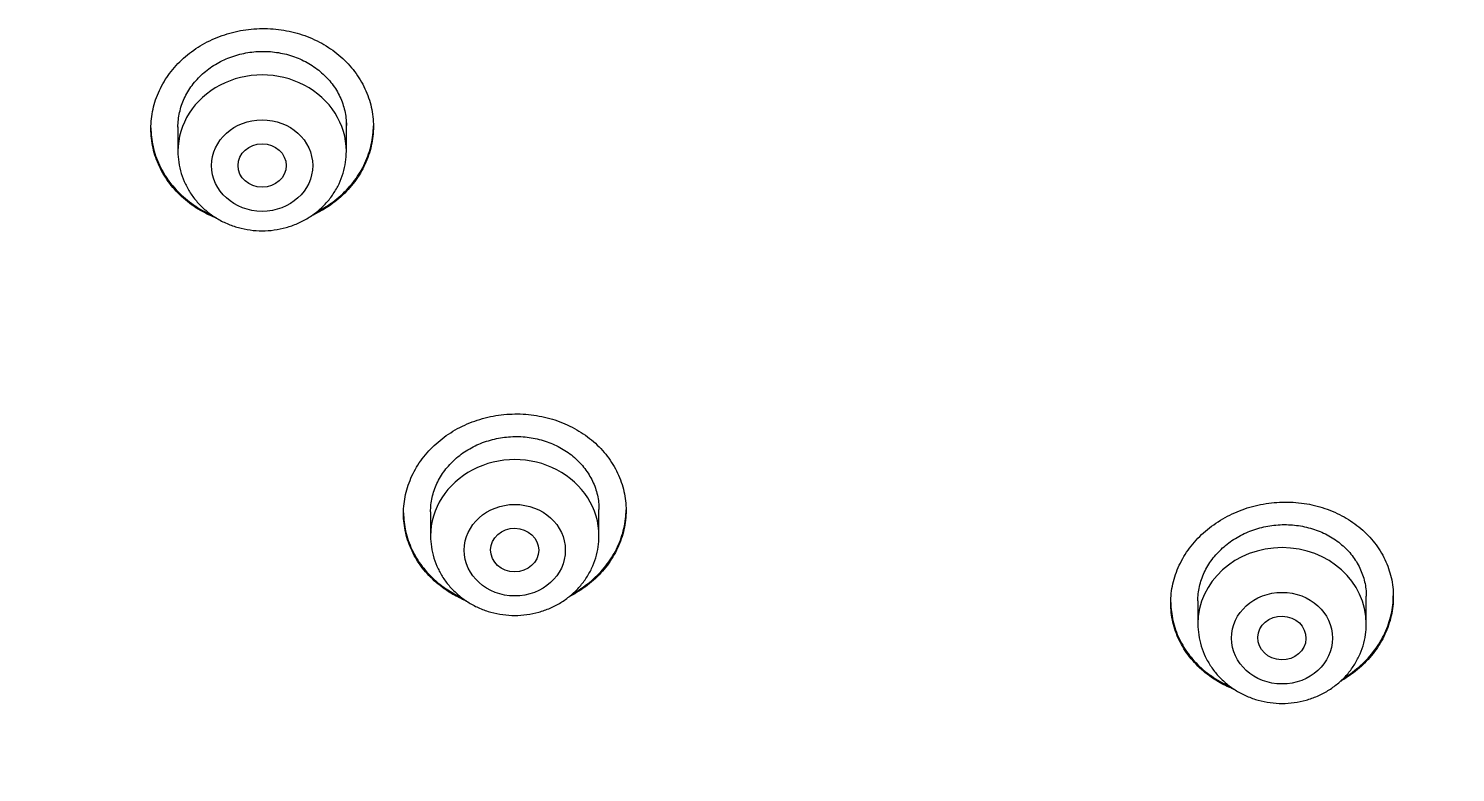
# Model space of a CAD drawing. Header units: millimetres. Extents: x 976 to 9349, y -1578 to 2211.
# Drawn here: x 4599.729 to 4602.101, y 636.379 to 637.616 of the extents above; entities that cross this region are included whole.
import ezdxf

# ---------------------------------------------------------------- set-up
doc = ezdxf.new("R2010")
doc.units = ezdxf.units.MM
doc.layers.add('Wbudowane', color=175, linetype='Continuous')

# ---------------------------------------------------------------- blocks, each defined once
blk = doc.blocks.new('Z$W@#21058')
for p, q in [((20.775, 136.1616), (20.775, 136.121)), ((21.055, 136.121), (21.055, 136.1694)), ((21.195, 135.5218), (21.195, 135.4816)), ((21.475, 135.4816), (21.475, 135.5254)), ((22.4706, 135.3736), (22.4706, 135.3353)), ((22.7506, 135.3353), (22.7506, 135.3814))]:
    blk.add_line(p, q)
for centre, major_axis, start_param, end_param in [((20.915, 136.121), (0.14, 0), 0, 3.141593), ((21.335, 135.4816), (0.14, 0), 0, 3.141593), ((22.6106, 135.3353), (-0.14, 0), 3.141598, 6.283185)]:
    blk.add_ellipse(centre, major_axis=major_axis, ratio=0.906308, start_param=start_param, end_param=end_param)
for centre, major_axis, ratio in [((20.915, 136.0973), (0.084, 0), 0.906308), ((20.915, 136.0974), (-0.04, 0), 0.90637), ((21.335, 135.4579), (-0.084, 0), 0.906308), ((21.3349, 135.4581), (-0.04, 0.0003), 0.907086), ((22.6106, 135.3117), (-0.084, 0), 0.906308), ((22.6103, 135.312), (-0.0401, 0.0011), 0.906171)]:
    blk.add_ellipse(centre, major_axis=major_axis, ratio=ratio)
for points, knots in [([(20.73, 136.1588), (20.73, 136.1697), (20.7312, 136.1804), (20.7347, 136.1962), (20.7362, 136.2014), (20.7397, 136.2118), (20.7418, 136.2169), (20.7487, 136.232), (20.7544, 136.2415), (20.7645, 136.255), (20.7681, 136.2594), (20.7759, 136.2678), (20.7799, 136.2719), (20.7927, 136.2834), (20.8021, 136.2903), (20.8172, 136.2995), (20.8225, 136.3023), (20.8332, 136.3075), (20.8441, 136.3122), (20.8555, 136.3159), (20.8671, 136.3191), (20.873, 136.3205), (20.8909, 136.3239), (20.9029, 136.325), (20.921, 136.3252), (20.9271, 136.325), (20.9392, 136.324), (20.9452, 136.3233), (20.963, 136.3203), (20.9746, 136.3173), (20.9914, 136.3113), (20.9969, 136.309), (21.0076, 136.304), (21.0128, 136.3013), (21.0278, 136.2925), (21.0372, 136.2858), (21.0544, 136.2706), (21.0621, 136.2623), (21.0721, 136.2491), (21.0752, 136.2445), (21.081, 136.235), (21.0836, 136.2301), (21.0906, 136.2152), (21.0941, 136.205), (21.0976, 136.1893), (21.0985, 136.1839), (21.0997, 136.1731), (21.1, 136.1677), (21.1, 136.1516), (21.0988, 136.141), (21.0953, 136.125), (21.0938, 136.1197), (21.0903, 136.1094), (21.0862, 136.0992), (21.0811, 136.0895), (21.0754, 136.0799), (21.0723, 136.0752), (21.0621, 136.0616), (21.0545, 136.0533), (21.0417, 136.0417), (21.0372, 136.0381), (21.0278, 136.0311), (21.0229, 136.0278), (21.0111, 136.0208), (21.0042, 136.0171), (20.997, 136.0139)], [0, 0, 0, 0, 0.04616, 0.04616, 0.06924, 0.06924, 0.092321, 0.092321, 0.138481, 0.138481, 0.161561, 0.161561, 0.184641, 0.184641, 0.230802, 0.230802, 0.253882, 0.253882, 0.276962, 0.300042, 0.300042, 0.323122, 0.323122, 0.369282, 0.369282, 0.392363, 0.392363, 0.415443, 0.415443, 0.461603, 0.461603, 0.484683, 0.484683, 0.507763, 0.507763, 0.553924, 0.553924, 0.600084, 0.600084, 0.623164, 0.623164, 0.646244, 0.646244, 0.692405, 0.692405, 0.715485, 0.715485, 0.738565, 0.738565, 0.784725, 0.784725, 0.807805, 0.807805, 0.830886, 0.853966, 0.853966, 0.877046, 0.877046, 0.923206, 0.923206, 0.946286, 0.946286, 0.969366, 0.969366, 1, 1, 1, 1]), ([(20.775, 136.1613), (20.775, 136.1694), (20.7759, 136.1775), (20.7786, 136.1895), (20.7797, 136.1936), (20.7823, 136.2014), (20.7854, 136.2091), (20.7893, 136.2164), (20.7936, 136.2237), (20.796, 136.2272), (20.8037, 136.2375), (20.8095, 136.2439), (20.8191, 136.2526), (20.8225, 136.2554), (20.8297, 136.2606), (20.8334, 136.2631), (20.8448, 136.27), (20.8528, 136.2739), (20.8655, 136.2787), (20.8699, 136.2802), (20.8787, 136.2826), (20.8832, 136.2837), (20.8966, 136.2862), (20.9057, 136.2871), (20.9195, 136.2872), (20.9241, 136.2871), (20.9333, 136.2863), (20.9423, 136.2852), (20.9511, 136.2834), (20.9599, 136.2811), (20.9643, 136.2797), (20.977, 136.2752), (20.9851, 136.2714), (20.9965, 136.2648), (21.0002, 136.2624), (21.0073, 136.2572), (21.0107, 136.2545), (21.0204, 136.246), (21.0262, 136.2398), (21.0339, 136.2297), (21.0363, 136.2262), (21.0406, 136.219), (21.0445, 136.2117), (21.0476, 136.2041), (21.0502, 136.1963), (21.0514, 136.1924), (21.0541, 136.1803), (21.055, 136.1722), (21.055, 136.164)], [0, 0, 0, 0, 0.062392, 0.062392, 0.093645, 0.093645, 0.124899, 0.156153, 0.156153, 0.187406, 0.187406, 0.249913, 0.249913, 0.281167, 0.281167, 0.312421, 0.312421, 0.374928, 0.374928, 0.406181, 0.406181, 0.437435, 0.437435, 0.499942, 0.499942, 0.531196, 0.531196, 0.562449, 0.593703, 0.593703, 0.624957, 0.624957, 0.687464, 0.687464, 0.718718, 0.718718, 0.749971, 0.749971, 0.812478, 0.812478, 0.843732, 0.843732, 0.874986, 0.906239, 0.906239, 0.937493, 0.937493, 1, 1, 1, 1]), ([(20.73, 136.1599), (20.7301, 136.1494), (20.7313, 136.1391), (20.7347, 136.1237), (20.7362, 136.1185), (20.7397, 136.1082), (20.7418, 136.1031), (20.7487, 136.0882), (20.7544, 136.0788), (20.7645, 136.0655), (20.7681, 136.0612), (20.7758, 136.0529), (20.7799, 136.0489), (20.7927, 136.0377), (20.802, 136.031), (20.8171, 136.0221), (20.8224, 136.0193), (20.8287, 136.0164), (20.8297, 136.016), (20.8306, 136.0155)], [0, 0, 0, 0, 0.174001, 0.174001, 0.26397, 0.26397, 0.353938, 0.353938, 0.533875, 0.533875, 0.623844, 0.623844, 0.713813, 0.713813, 0.89375, 0.89375, 0.983719, 0.983719, 1, 1, 1, 1]), ([(20.8396, 136.0096), (20.8301, 136.0133), (20.821, 136.0177), (20.8073, 136.0257), (20.8024, 136.0288), (20.793, 136.0356), (20.7885, 136.0392), (20.7757, 136.0505), (20.768, 136.0587), (20.7579, 136.072), (20.7548, 136.0767), (20.749, 136.0861), (20.7439, 136.0958), (20.7398, 136.1058), (20.7363, 136.116), (20.7348, 136.1213), (20.7312, 136.1372), (20.73, 136.148), (20.73, 136.1588)], [0, 0, 0, 0, 0.147, 0.147, 0.2323, 0.2323, 0.3176, 0.3176, 0.4882, 0.4882, 0.5735, 0.5735, 0.6588, 0.7441, 0.7441, 0.8294, 0.8294, 1, 1, 1, 1]), ([(21.0054, 136.02), (21.0096, 136.0222), (21.0137, 136.0245), (21.0277, 136.0329), (21.0371, 136.0398), (21.0501, 136.0514), (21.0541, 136.0555), (21.0618, 136.0639), (21.069, 136.0725), (21.0752, 136.0818), (21.0809, 136.0914), (21.0836, 136.0963), (21.0905, 136.1114), (21.094, 136.1216), (21.0976, 136.1375), (21.0985, 136.1428), (21.0997, 136.1533), (21.1, 136.1584), (21.1, 136.1634)], [0, 0, 0, 0, 0.074342, 0.074342, 0.2606, 0.2606, 0.353729, 0.353729, 0.446858, 0.539987, 0.539987, 0.633116, 0.633116, 0.819374, 0.819374, 0.912503, 0.912503, 1, 1, 1, 1]), ([(20.775, 136.121), (20.775, 136.1143), (20.7759, 136.1029), (20.7801, 136.0839), (20.787, 136.0665), (20.7965, 136.0496), (20.8085, 136.0345), (20.8227, 136.021), (20.8387, 136.0096), (20.8564, 136.0005), (20.8753, 135.9938), (20.895, 135.9898), (20.9151, 135.9884), (20.9353, 135.9898), (20.955, 135.9939), (20.9739, 136.0006), (20.9915, 136.0098), (21.0076, 136.0212), (21.0218, 136.0348), (21.0337, 136.05), (21.0432, 136.0669), (21.0501, 136.0844), (21.0541, 136.1032), (21.055, 136.1144), (21.055, 136.121)], [0, 0, 0, 0, 0.043723, 0.08855, 0.133515, 0.178674, 0.224062, 0.269684, 0.315523, 0.361546, 0.407709, 0.453968, 0.500279, 0.546601, 0.592892, 0.639107, 0.685199, 0.73112, 0.776832, 0.822308, 0.867548, 0.912577, 0.957444, 1, 1, 1, 1]), ([(21.15, 135.5189), (21.15, 135.5296), (21.1512, 135.5402), (21.1547, 135.5559), (21.1562, 135.5611), (21.1597, 135.5714), (21.1618, 135.5765), (21.1687, 135.5914), (21.1744, 135.6008), (21.1845, 135.6143), (21.1881, 135.6186), (21.1959, 135.6271), (21.1999, 135.6311), (21.2128, 135.6425), (21.2221, 135.6494), (21.2373, 135.6586), (21.2425, 135.6614), (21.2532, 135.6666), (21.2642, 135.6713), (21.2755, 135.675), (21.2871, 135.6783), (21.2931, 135.6797), (21.311, 135.6831), (21.323, 135.6842), (21.3411, 135.6845), (21.3472, 135.6843), (21.3593, 135.6834), (21.3653, 135.6827), (21.3831, 135.6798), (21.3947, 135.6769), (21.4115, 135.671), (21.417, 135.6687), (21.4277, 135.6638), (21.4329, 135.6611), (21.4479, 135.6525), (21.4572, 135.6459), (21.4745, 135.6309), (21.4821, 135.6228), (21.4922, 135.6097), (21.4953, 135.6051), (21.501, 135.5958), (21.5036, 135.591), (21.5106, 135.5763), (21.5141, 135.5661), (21.5176, 135.5505), (21.5185, 135.5453), (21.5197, 135.5346), (21.52, 135.5293), (21.52, 135.5133), (21.5188, 135.5027), (21.5153, 135.4869), (21.5138, 135.4817), (21.5103, 135.4714), (21.5062, 135.4614), (21.5011, 135.4517), (21.4954, 135.4422), (21.4923, 135.4375), (21.4821, 135.424), (21.4744, 135.4157), (21.4617, 135.4042), (21.4572, 135.4006), (21.4478, 135.3936), (21.4428, 135.3903), (21.4336, 135.3848), (21.4292, 135.3824), (21.4248, 135.3801)], [0, 0, 0, 0, 0.046685, 0.046685, 0.070027, 0.070027, 0.093369, 0.093369, 0.140054, 0.140054, 0.163396, 0.163396, 0.186738, 0.186738, 0.233423, 0.233423, 0.256765, 0.256765, 0.280108, 0.30345, 0.30345, 0.326792, 0.326792, 0.373477, 0.373477, 0.396819, 0.396819, 0.420161, 0.420161, 0.466846, 0.466846, 0.490188, 0.490188, 0.513531, 0.513531, 0.560215, 0.560215, 0.6069, 0.6069, 0.630242, 0.630242, 0.653584, 0.653584, 0.700269, 0.700269, 0.723611, 0.723611, 0.746954, 0.746954, 0.793638, 0.793638, 0.816981, 0.816981, 0.840323, 0.863665, 0.863665, 0.887008, 0.887008, 0.933692, 0.933692, 0.957034, 0.957034, 0.980377, 0.980377, 1, 1, 1, 1]), ([(21.195, 135.5216), (21.195, 135.5296), (21.1959, 135.5376), (21.1986, 135.5495), (21.1997, 135.5535), (21.2023, 135.5613), (21.2054, 135.5689), (21.2093, 135.5762), (21.2136, 135.5834), (21.216, 135.587), (21.2237, 135.5972), (21.2295, 135.6035), (21.2391, 135.6122), (21.2425, 135.6149), (21.2497, 135.6202), (21.2534, 135.6227), (21.2648, 135.6296), (21.2729, 135.6335), (21.2856, 135.6383), (21.29, 135.6397), (21.2988, 135.6422), (21.3032, 135.6433), (21.3167, 135.6458), (21.3257, 135.6467), (21.3396, 135.6469), (21.3442, 135.6468), (21.3533, 135.6461), (21.3623, 135.645), (21.3712, 135.6432), (21.38, 135.641), (21.3844, 135.6397), (21.3971, 135.6352), (21.4051, 135.6315), (21.4165, 135.6249), (21.4202, 135.6226), (21.4274, 135.6175), (21.4308, 135.6149), (21.4405, 135.6064), (21.4462, 135.6003), (21.4539, 135.5903), (21.4563, 135.5869), (21.4606, 135.5798), (21.4645, 135.5726), (21.4676, 135.5651), (21.4703, 135.5574), (21.4714, 135.5535), (21.4741, 135.5416), (21.475, 135.5335), (21.475, 135.5254)], [0, 0, 0, 0, 0.0623846, 0.0623846, 0.0936385, 0.0936385, 0.1248923, 0.1561462, 0.1561462, 0.1874, 0.1874, 0.2499077, 0.2499077, 0.2811615, 0.2811615, 0.3124154, 0.3124154, 0.3749231, 0.3749231, 0.4061769, 0.4061769, 0.4374308, 0.4374308, 0.4999385, 0.4999385, 0.5311923, 0.5311923, 0.5624462, 0.5937, 0.5937, 0.6249538, 0.6249538, 0.6874615, 0.6874615, 0.7187154, 0.7187154, 0.7499692, 0.7499692, 0.8124769, 0.8124769, 0.8437308, 0.8437308, 0.8749846, 0.9062385, 0.9062385, 0.9374923, 0.9374923, 1, 1, 1, 1]), ([(22.4256, 135.3702), (22.4256, 135.3809), (22.4268, 135.3915), (22.4304, 135.4072), (22.4318, 135.4124), (22.4354, 135.4227), (22.4374, 135.4278), (22.4444, 135.4428), (22.4501, 135.4523), (22.4602, 135.4658), (22.4639, 135.4703), (22.4716, 135.4788), (22.4757, 135.4828), (22.4886, 135.4944), (22.4979, 135.5014), (22.5131, 135.5108), (22.5184, 135.5137), (22.5291, 135.519), (22.54, 135.5238), (22.5514, 135.5277), (22.563, 135.5311), (22.569, 135.5326), (22.5869, 135.5362), (22.5989, 135.5375), (22.617, 135.538), (22.6231, 135.5379), (22.6352, 135.5372), (22.6412, 135.5366), (22.659, 135.5339), (22.6705, 135.5312), (22.6873, 135.5255), (22.6928, 135.5234), (22.7035, 135.5186), (22.7086, 135.516), (22.7236, 135.5077), (22.7329, 135.5012), (22.7502, 135.4865), (22.7578, 135.4786), (22.7678, 135.4657), (22.7709, 135.4612), (22.7766, 135.452), (22.7793, 135.4472), (22.7862, 135.4327), (22.7897, 135.4227), (22.7932, 135.4072), (22.7941, 135.4019), (22.7953, 135.3913), (22.7956, 135.386), (22.7956, 135.3701), (22.7945, 135.3595), (22.7909, 135.3437), (22.7894, 135.3384), (22.7859, 135.3281), (22.7819, 135.318), (22.7767, 135.3083), (22.771, 135.2987), (22.7678, 135.294), (22.7577, 135.2804), (22.75, 135.272), (22.7372, 135.2604), (22.7327, 135.2566), (22.7232, 135.2496), (22.7183, 135.2462), (22.7113, 135.2419), (22.7092, 135.2407), (22.7072, 135.2395)], [0, 0, 0, 0, 0.047171, 0.047171, 0.070757, 0.070757, 0.094342, 0.094342, 0.141513, 0.141513, 0.165099, 0.165099, 0.188684, 0.188684, 0.235855, 0.235855, 0.259441, 0.259441, 0.283026, 0.306612, 0.306612, 0.330197, 0.330197, 0.377368, 0.377368, 0.400954, 0.400954, 0.424539, 0.424539, 0.47171, 0.47171, 0.495296, 0.495296, 0.518881, 0.518881, 0.566052, 0.566052, 0.613223, 0.613223, 0.636809, 0.636809, 0.660394, 0.660394, 0.707565, 0.707565, 0.731151, 0.731151, 0.754736, 0.754736, 0.801907, 0.801907, 0.825493, 0.825493, 0.849078, 0.872664, 0.872664, 0.896249, 0.896249, 0.94342, 0.94342, 0.967006, 0.967006, 0.990591, 0.990591, 1, 1, 1, 1]), ([(21.15, 135.52), (21.1501, 135.5096), (21.1513, 135.4994), (21.1547, 135.4842), (21.1562, 135.479), (21.1597, 135.4689), (21.1618, 135.4638), (21.1687, 135.4491), (21.1744, 135.4398), (21.1844, 135.4267), (21.188, 135.4224), (21.1958, 135.4142), (21.1998, 135.4103), (21.2126, 135.3993), (21.2219, 135.3926), (21.2365, 135.3842), (21.2412, 135.3818), (21.246, 135.3795)], [0, 0, 0, 0, 0.1784049, 0.1784049, 0.2707355, 0.2707355, 0.3630661, 0.3630661, 0.5477274, 0.5477274, 0.640058, 0.640058, 0.7323886, 0.7323886, 0.9170498, 0.9170498, 1, 1, 1, 1]), ([(21.2539, 135.3738), (21.2464, 135.3769), (21.2392, 135.3805), (21.2272, 135.3873), (21.2224, 135.3905), (21.2129, 135.3971), (21.2084, 135.4007), (21.1957, 135.4118), (21.188, 135.4199), (21.1779, 135.433), (21.1747, 135.4376), (21.169, 135.4469), (21.1639, 135.4565), (21.1598, 135.4664), (21.1563, 135.4765), (21.1548, 135.4817), (21.1512, 135.4975), (21.15, 135.5081), (21.15, 135.5189)], [0, 0, 0, 0, 0.121273, 0.121273, 0.209146, 0.209146, 0.297019, 0.297019, 0.472764, 0.472764, 0.560637, 0.560637, 0.648509, 0.736382, 0.736382, 0.824255, 0.824255, 1, 1, 1, 1]), ([(21.4317, 135.386), (21.4337, 135.3871), (21.4357, 135.3882), (21.4477, 135.3955), (21.4571, 135.4023), (21.47, 135.4139), (21.4741, 135.4179), (21.4818, 135.4263), (21.489, 135.4349), (21.4952, 135.4441), (21.5009, 135.4536), (21.5036, 135.4585), (21.5105, 135.4734), (21.514, 135.4836), (21.5176, 135.4993), (21.5185, 135.5046), (21.5197, 135.515), (21.52, 135.5201), (21.52, 135.5251)], [0, 0, 0, 0, 0.03758, 0.03758, 0.231213, 0.231213, 0.32803, 0.32803, 0.424847, 0.521664, 0.521664, 0.618481, 0.618481, 0.812114, 0.812114, 0.908931, 0.908931, 1, 1, 1, 1]), ([(22.4706, 135.3735), (22.4706, 135.3815), (22.4715, 135.3895), (22.4742, 135.4014), (22.4753, 135.4054), (22.478, 135.4132), (22.4811, 135.4208), (22.485, 135.4282), (22.4893, 135.4354), (22.4917, 135.439), (22.4994, 135.4493), (22.5052, 135.4557), (22.5149, 135.4645), (22.5183, 135.4673), (22.5254, 135.4726), (22.5292, 135.4752), (22.5406, 135.4822), (22.5487, 135.4862), (22.5614, 135.4912), (22.5658, 135.4927), (22.5746, 135.4952), (22.579, 135.4963), (22.5925, 135.499), (22.6016, 135.5001), (22.6201, 135.5006), (22.6292, 135.5), (22.6426, 135.4981), (22.647, 135.4972), (22.6558, 135.4951), (22.6602, 135.4939), (22.6728, 135.4896), (22.6809, 135.486), (22.6923, 135.4797), (22.6959, 135.4774), (22.7031, 135.4724), (22.7065, 135.4698), (22.7161, 135.4616), (22.7219, 135.4556), (22.7296, 135.4458), (22.7319, 135.4424), (22.7363, 135.4354), (22.7402, 135.4283), (22.7432, 135.4208), (22.7459, 135.4132), (22.747, 135.4093), (22.7497, 135.3975), (22.7506, 135.3895), (22.7506, 135.3814)], [0, 0, 0, 0, 0.062395, 0.062395, 0.093649, 0.093649, 0.124902, 0.156156, 0.156156, 0.187409, 0.187409, 0.249916, 0.249916, 0.28117, 0.28117, 0.312423, 0.312423, 0.37493, 0.37493, 0.406184, 0.406184, 0.437437, 0.437437, 0.499944, 0.499944, 0.562451, 0.562451, 0.593705, 0.593705, 0.624958, 0.624958, 0.687465, 0.687465, 0.718719, 0.718719, 0.749972, 0.749972, 0.812479, 0.812479, 0.843733, 0.843733, 0.874986, 0.90624, 0.90624, 0.937493, 0.937493, 1, 1, 1, 1]), ([(21.195, 135.4816), (21.195, 135.4748), (21.1959, 135.4634), (21.2001, 135.4445), (21.207, 135.427), (21.2165, 135.4102), (21.2285, 135.3951), (21.2427, 135.3816), (21.2587, 135.3702), (21.2764, 135.361), (21.2953, 135.3544), (21.315, 135.3503), (21.3351, 135.349), (21.3553, 135.3504), (21.375, 135.3545), (21.3939, 135.3612), (21.4115, 135.3703), (21.4276, 135.3818), (21.4418, 135.3954), (21.4537, 135.4106), (21.4632, 135.4274), (21.4701, 135.4449), (21.4741, 135.4637), (21.475, 135.475), (21.475, 135.4816)], [0, 0, 0, 0, 0.043723, 0.08855, 0.133515, 0.178674, 0.224062, 0.269684, 0.315523, 0.361546, 0.407709, 0.453968, 0.500279, 0.546601, 0.592892, 0.639107, 0.685199, 0.73112, 0.776832, 0.822308, 0.867548, 0.912577, 0.957444, 1, 1, 1, 1]), ([(22.5314, 135.2264), (22.5232, 135.2295), (22.5154, 135.2332), (22.5028, 135.2402), (22.4979, 135.2433), (22.4885, 135.2498), (22.484, 135.2532), (22.4713, 135.2641), (22.4636, 135.272), (22.4535, 135.285), (22.4504, 135.2895), (22.4447, 135.2987), (22.4395, 135.3082), (22.4354, 135.318), (22.4319, 135.328), (22.4304, 135.3332), (22.4268, 135.3488), (22.4256, 135.3594), (22.4256, 135.3702)], [0, 0, 0, 0, 0.130544, 0.130544, 0.217489, 0.217489, 0.304435, 0.304435, 0.478326, 0.478326, 0.565272, 0.565272, 0.652218, 0.739163, 0.739163, 0.826109, 0.826109, 1, 1, 1, 1]), ([(22.4257, 135.3711), (22.4257, 135.3608), (22.4269, 135.3507), (22.4304, 135.3356), (22.4318, 135.3305), (22.4353, 135.3204), (22.4374, 135.3154), (22.4444, 135.3008), (22.45, 135.2917), (22.4601, 135.2788), (22.4637, 135.2746), (22.4714, 135.2665), (22.4754, 135.2627), (22.4882, 135.2518), (22.4975, 135.2454), (22.5126, 135.2369), (22.5178, 135.2343), (22.5234, 135.2318), (22.5236, 135.2317), (22.5238, 135.2316)], [0, 0, 0, 0, 0.175672, 0.175672, 0.266864, 0.266864, 0.358056, 0.358056, 0.54044, 0.54044, 0.631632, 0.631632, 0.722824, 0.722824, 0.905208, 0.905208, 0.9964, 0.9964, 1, 1, 1, 1]), ([(22.713, 135.2451), (22.713, 135.2451), (22.7131, 135.2452), (22.7232, 135.2514), (22.7326, 135.2583), (22.7456, 135.2701), (22.7497, 135.2742), (22.7574, 135.2826), (22.7646, 135.2913), (22.7708, 135.3006), (22.7766, 135.3101), (22.7792, 135.3151), (22.7862, 135.3301), (22.7897, 135.3403), (22.7932, 135.356), (22.7941, 135.3613), (22.7953, 135.3719), (22.7956, 135.377), (22.7956, 135.3821)], [0, 0, 0, 0, 0.000989, 0.000989, 0.201543, 0.201543, 0.30182, 0.30182, 0.402097, 0.502374, 0.502374, 0.602651, 0.602651, 0.803205, 0.803205, 0.903482, 0.903482, 1, 1, 1, 1]), ([(22.4706, 135.3353), (22.4707, 135.3286), (22.4716, 135.3172), (22.4757, 135.2982), (22.4826, 135.2808), (22.4922, 135.264), (22.5041, 135.2488), (22.5183, 135.2353), (22.5344, 135.2239), (22.552, 135.2148), (22.5709, 135.2081), (22.5906, 135.2041), (22.6108, 135.2027), (22.6309, 135.2041), (22.6506, 135.2082), (22.6695, 135.2149), (22.6872, 135.2241), (22.7032, 135.2356), (22.7174, 135.2491), (22.7294, 135.2643), (22.7388, 135.2812), (22.7457, 135.2987), (22.7498, 135.3175), (22.7507, 135.3288), (22.7506, 135.3353)], [0, 0, 0, 0, 0.043723, 0.08855, 0.133515, 0.178674, 0.224062, 0.269684, 0.315523, 0.361546, 0.407709, 0.453968, 0.500279, 0.546601, 0.592892, 0.639107, 0.685199, 0.73112, 0.776832, 0.822308, 0.867548, 0.912577, 0.957444, 1, 1, 1, 1]), ([(19.86, 133.2231), (19.9076, 133.2231), (19.9855, 133.2235), (20.114, 133.2253), (20.2269, 133.2279), (20.3305, 133.2311), (20.4194, 133.2345), (20.4953, 133.2379), (20.5574, 133.241), (20.6099, 133.2439), (20.6521, 133.2463), (20.6825, 133.2482), (20.7052, 133.2496), (20.7313, 133.2513), (20.7688, 133.2538), (20.818, 133.2573), (20.8664, 133.2609), (20.9053, 133.264), (20.927, 133.2658), (20.9437, 133.2672), (20.9726, 133.2696), (21.0214, 133.2739), (21.0688, 133.2783), (21.101, 133.2814), (21.1153, 133.2828), (21.1338, 133.2847), (21.17, 133.2883), (21.2155, 133.2932), (21.2531, 133.2973), (21.2743, 133.2997), (21.2907, 133.3016), (21.3181, 133.3048), (21.3552, 133.3092), (21.3867, 133.3131), (21.4084, 133.3159), (21.4391, 133.3198), (21.4784, 133.325), (21.518, 133.3305), (21.5412, 133.3337), (21.5713, 133.338), (21.6024, 133.3426), (21.6299, 133.3467), (21.6523, 133.3501), (21.6853, 133.3552), (21.7215, 133.361), (21.753, 133.3662), (21.7786, 133.3704), (21.8027, 133.3745), (21.8225, 133.378), (21.8462, 133.3821), (21.8733, 133.387), (21.9051, 133.3928), (21.9338, 133.3981), (21.9663, 133.4043), (21.998, 133.4105), (22.0325, 133.4173), (22.0648, 133.4239), (22.0949, 133.4302), (22.1181, 133.4351), (22.1406, 133.44), (22.1651, 133.4453), (22.1873, 133.4503), (22.2068, 133.4547), (22.2243, 133.4587), (22.2442, 133.4633), (22.2667, 133.4686), (22.2875, 133.4735), (22.3083, 133.4786), (22.328, 133.4834), (22.3494, 133.4887), (22.3687, 133.4936), (22.3863, 133.498), (22.402, 133.5021), (22.4178, 133.5062), (22.4329, 133.5102), (22.4473, 133.514), (22.4624, 133.5181), (22.4776, 133.5222), (22.4955, 133.5271), (22.5121, 133.5317), (22.5272, 133.536), (22.5398, 133.5395), (22.5529, 133.5433), (22.5667, 133.5472), (22.5811, 133.5514), (22.5959, 133.5558), (22.6109, 133.5602), (22.6264, 133.5649), (22.6418, 133.5695), (22.6589, 133.5748), (22.6768, 133.5803), (22.6962, 133.5864), (22.7155, 133.5925), (22.7334, 133.5983), (22.7482, 133.6031), (22.7608, 133.6072), (22.773, 133.6113), (22.7873, 133.6161), (22.8043, 133.6218), (22.8233, 133.6283), (22.8414, 133.6345), (22.8576, 133.6402), (22.8705, 133.6448), (22.8842, 133.6497), (22.898, 133.6547), (22.914, 133.6605), (22.9281, 133.6656), (22.9414, 133.6706), (22.954, 133.6753), (22.9676, 133.6805), (22.9818, 133.6859), (22.9944, 133.6907), (23.0059, 133.6952), (23.0159, 133.6991), (23.0282, 133.7039), (23.0409, 133.709), (23.0548, 133.7145), (23.0667, 133.7194), (23.0783, 133.7241), (23.0887, 133.7284), (23.1004, 133.7332), (23.1123, 133.7382), (23.1244, 133.7433), (23.1362, 133.7483), (23.1478, 133.7533), (23.1598, 133.7585), (23.17, 133.7629), (23.1804, 133.7675), (23.1908, 133.7721), (23.2035, 133.7777), (23.2159, 133.7833), (23.2284, 133.789), (23.2393, 133.794), (23.2511, 133.7994), (23.2627, 133.8048), (23.2754, 133.8107), (23.2873, 133.8164), (23.2986, 133.8217), (23.3101, 133.8273), (23.3212, 133.8327), (23.3327, 133.8383), (23.3449, 133.8443), (23.3576, 133.8506), (23.3704, 133.857), (23.3824, 133.8631), (23.3939, 133.869), (23.4055, 133.875), (23.4167, 133.8808), (23.4289, 133.8872), (23.4417, 133.8939), (23.4534, 133.9002), (23.4643, 133.9061), (23.4755, 133.9121), (23.4873, 133.9186), (23.5005, 133.9259), (23.5138, 133.9333), (23.5266, 133.9405), (23.5379, 133.9469), (23.5487, 133.9531), (23.5595, 133.9594), (23.571, 133.9661), (23.582, 133.9725), (23.594, 133.9797), (23.6059, 133.9868), (23.6171, 133.9936), (23.6274, 133.9998), (23.6374, 134.006), (23.648, 134.0125), (23.6578, 134.0187), (23.6676, 134.0248), (23.6776, 134.0311), (23.6889, 134.0384), (23.7017, 134.0466), (23.7149, 134.0552), (23.7272, 134.0633), (23.7376, 134.0702), (23.748, 134.0771), (23.7597, 134.085), (23.772, 134.0934), (23.7843, 134.1019), (23.7962, 134.1102), (23.8089, 134.1191), (23.8221, 134.1284), (23.836, 134.1384), (23.8497, 134.1484), (23.8623, 134.1576), (23.8739, 134.1662), (23.8858, 134.1751), (23.8994, 134.1854), (23.9129, 134.1957), (23.9253, 134.2053), (23.937, 134.2144), (23.9482, 134.2233), (23.9607, 134.2332), (23.9742, 134.2442), (23.9889, 134.2561), (24.004, 134.2686), (24.0188, 134.281), (24.0336, 134.2935), (24.0472, 134.3052), (24.0599, 134.3163), (24.0718, 134.3267), (24.0842, 134.3377), (24.0965, 134.3488), (24.1099, 134.3609), (24.1229, 134.3729), (24.1356, 134.3847), (24.1471, 134.3956), (24.1594, 134.4073), (24.1727, 134.4201), (24.1861, 134.4331), (24.2, 134.4469), (24.2134, 134.4603), (24.2274, 134.4745), (24.2401, 134.4875), (24.253, 134.501), (24.267, 134.5157), (24.2827, 134.5324), (24.2975, 134.5486), (24.3111, 134.5635), (24.3233, 134.5772), (24.3354, 134.5908), (24.3475, 134.6047), (24.3591, 134.618), (24.3703, 134.6312), (24.3808, 134.6436), (24.3913, 134.6562), (24.4019, 134.669), (24.4131, 134.6827), (24.4244, 134.6967), (24.4365, 134.712), (24.4485, 134.7272), (24.4603, 134.7424), (24.4713, 134.7568), (24.4826, 134.7717), (24.4953, 134.7888), (24.508, 134.806), (24.5202, 134.8229), (24.5317, 134.8389), (24.5434, 134.8554), (24.555, 134.872), (24.5657, 134.8877), (24.5761, 134.9031), (24.5865, 134.9185), (24.5963, 134.9334), (24.6066, 134.9491), (24.6167, 134.9647), (24.6275, 134.9817), (24.6376, 134.9978), (24.6478, 135.0141), (24.6569, 135.029), (24.6658, 135.0437), (24.6746, 135.0584), (24.6837, 135.0737), (24.6926, 135.0889), (24.7018, 135.1048), (24.7111, 135.1211), (24.7201, 135.1371), (24.729, 135.1531), (24.7374, 135.1683), (24.7458, 135.1838), (24.7542, 135.1994), (24.7629, 135.2157), (24.7708, 135.2308), (24.7783, 135.2454), (24.7861, 135.2606), (24.794, 135.2761), (24.8017, 135.2914), (24.8058, 135.2997), (24.8083, 135.3047)], [0, 0, 0, 0, 0.022611, 0.044559, 0.064656, 0.082797, 0.09806, 0.111423, 0.122309, 0.130602, 0.13884, 0.144427, 0.146461, 0.15073, 0.158077, 0.166104, 0.176519, 0.183416, 0.186505, 0.18786, 0.19218, 0.201639, 0.213454, 0.217051, 0.218581, 0.220944, 0.226746, 0.237622, 0.244852, 0.246497, 0.248799, 0.253451, 0.260936, 0.2683, 0.270049, 0.27237, 0.284459, 0.290808, 0.293277, 0.29668, 0.306686, 0.309732, 0.311217, 0.318572, 0.327152, 0.330387, 0.335302, 0.340705, 0.343199, 0.345786, 0.353315, 0.357601, 0.3627, 0.368585, 0.374918, 0.379609, 0.387009, 0.392159, 0.395744, 0.399422, 0.404207, 0.408844, 0.411381, 0.414634, 0.418263, 0.422085, 0.426732, 0.429496, 0.43328, 0.437359, 0.441073, 0.443703, 0.446851, 0.449618, 0.452244, 0.455034, 0.457413, 0.460443, 0.463305, 0.46714, 0.46951, 0.471536, 0.474015, 0.476638, 0.479078, 0.481898, 0.484714, 0.487283, 0.490415, 0.493116, 0.496712, 0.500237, 0.503812, 0.507303, 0.510117, 0.512026, 0.514238, 0.516874, 0.519946, 0.523654, 0.527433, 0.530004, 0.532675, 0.534638, 0.537653, 0.540418, 0.543554, 0.545537, 0.547886, 0.550629, 0.553223, 0.555866, 0.557741, 0.55969, 0.56154, 0.56469, 0.566886, 0.569404, 0.571447, 0.57349, 0.57535, 0.578102, 0.580296, 0.582252, 0.584852, 0.586985, 0.589104, 0.590747, 0.592943, 0.595132, 0.59802, 0.60016, 0.602352, 0.604353, 0.606987, 0.609135, 0.611742, 0.613918, 0.61572, 0.618473, 0.620455, 0.622498, 0.625616, 0.627956, 0.630036, 0.632749, 0.634796, 0.636912, 0.639409, 0.642094, 0.644551, 0.646455, 0.648627, 0.651276, 0.653578, 0.656607, 0.659296, 0.661381, 0.663466, 0.665907, 0.668005, 0.670514, 0.672608, 0.675455, 0.677846, 0.679547, 0.68182, 0.68408, 0.686154, 0.687954, 0.690216, 0.692394, 0.695107, 0.698274, 0.700751, 0.702902, 0.704923, 0.707365, 0.710421, 0.712814, 0.715308, 0.718159, 0.721058, 0.723883, 0.727257, 0.730061, 0.732225, 0.734948, 0.737957, 0.741272, 0.743996, 0.746328, 0.749164, 0.751638, 0.754819, 0.758445, 0.761755, 0.765256, 0.76877, 0.772077, 0.774829, 0.777765, 0.780547, 0.783704, 0.786645, 0.790175, 0.793164, 0.79592, 0.798638, 0.802295, 0.805813, 0.808642, 0.812754, 0.81603, 0.819292, 0.822508, 0.826086, 0.830195, 0.834803, 0.837899, 0.841036, 0.844668, 0.847714, 0.850942, 0.854169, 0.857083, 0.859677, 0.863016, 0.866031, 0.869217, 0.872744, 0.876553, 0.879691, 0.88311, 0.886354, 0.88986, 0.894612, 0.897922, 0.901149, 0.905305, 0.908845, 0.912163, 0.915602, 0.91893, 0.922272, 0.925281, 0.929138, 0.932374, 0.936205, 0.939512, 0.942848, 0.945685, 0.948897, 0.95217, 0.955367, 0.95853, 0.962175, 0.965585, 0.968582, 0.972166, 0.975065, 0.978281, 0.981819, 0.985185, 0.987561, 0.990867, 0.994465, 0.997224, 1, 1, 1, 1])]:
    blk.add_open_spline(points, degree=3, knots=knots)

msp = doc.modelspace()

# ---------------------------------------------------------------- block references
at = {"layer": 'Wbudowane'}
msp.add_blockref('Z$W@#21058', (4579.2023, 501.2904), dxfattribs=at)

doc.saveas('drawing.dxf')
